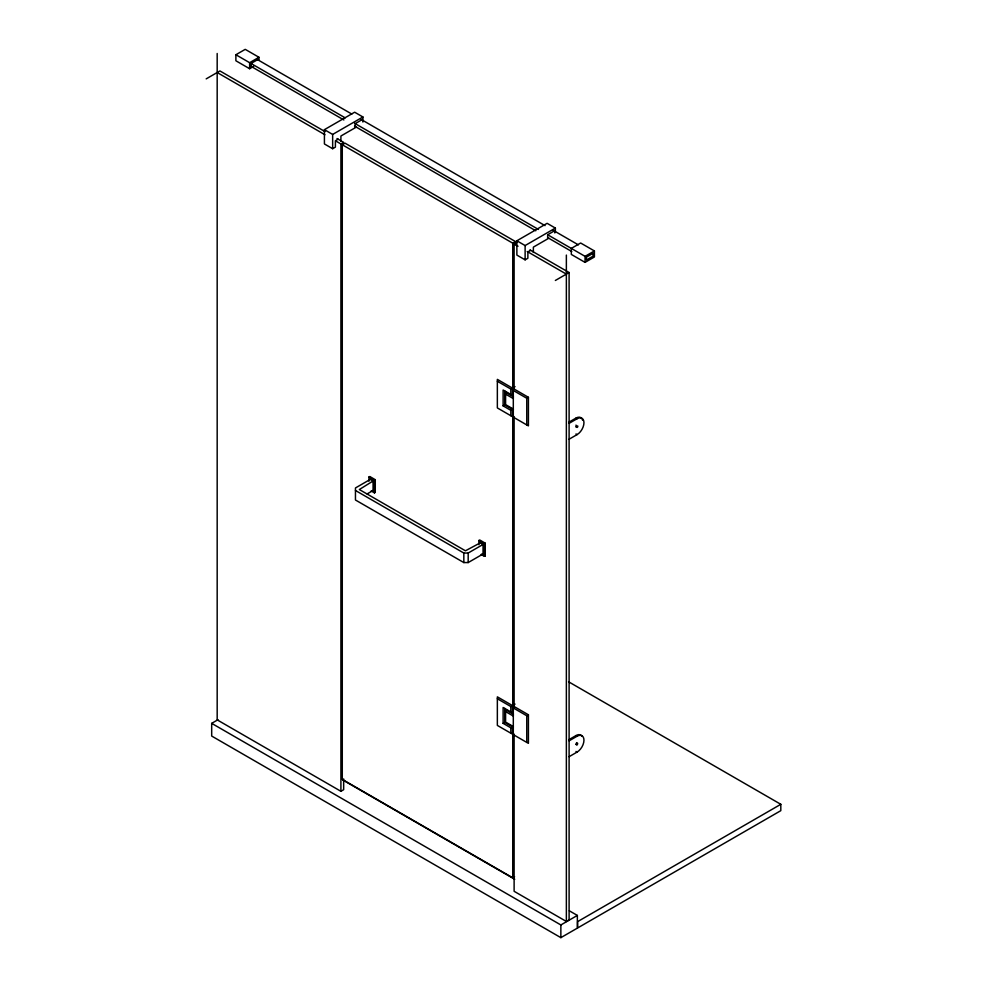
<?xml version="1.0" encoding="UTF-8"?>
<svg xmlns="http://www.w3.org/2000/svg" width="987" height="987" viewBox="0 0 987 987"><rect width="100%" height="100%" fill="white"/><g stroke="black" fill="none" stroke-linecap="round" stroke-linejoin="round"><path stroke-width="1.48" d="M505.591 394.134L513.302 398.575L513.302 395.873M505.591 711.602L513.302 716.056L513.302 713.354M575.989 426.989C579.69 423.226 576.753 431.097 575.989 425.076M575.989 744.469L576.692 742.619M253.634 66.4L249.625 68.72L235.881 60.775L235.881 54.741L245.232 49.35L258.976 57.283L258.976 60.306M206.184 78.874L219.928 70.941L325.031 131.616M235.881 54.741L249.625 62.687L258.976 57.283M257.595 59.664L251.006 63.476L251.006 66.339M338.159 139.192L335.407 140.783L335.407 147.137L332.656 148.716L324.415 143.954L324.415 129.667L354.654 112.21L362.908 116.972L362.908 122.055M324.415 129.667L332.656 134.429L362.908 116.972M362.352 119.513L355.209 123.634L355.209 127.126M356.43 127.052L340.91 136.021L340.91 141.314M335.58 140.882L340.91 143.954L343.661 142.375L336.999 138.525M514.585 876.752L512.746 877.801L342.279 779.385L342.279 144.756L345.031 143.164L515.498 241.581L515.498 244.665M342.279 144.756L512.746 243.172L515.498 241.581M530.611 250.316L527.872 251.895L527.872 258.249L525.121 259.84L516.867 255.078L516.867 240.791L547.119 223.321L555.36 228.083L555.36 231.896M514.116 388.841L514.116 243.962L516.867 242.37M516.867 240.791L525.121 245.553L555.36 228.083M548.895 238.175L533.362 247.132L533.362 252.425M547.785 234.82L585.057 256.349L594.408 250.945L594.408 256.978L585.057 262.369L571.313 254.436L571.313 248.403L580.652 243.012L594.408 250.945M555.36 280.468L569.104 272.535L569.104 919.872L566.365 921.463L514.116 891.298L514.116 734.094M497.349 381.278L510.822 389.051L515.041 386.62M368.953 481.224L368.953 476.992L369.78 476.511L375.27 479.694L375.27 492.39L374.455 492.871L371.149 490.958M371.087 478.929L355.456 487.96L355.456 500.002L463.828 562.565L468.183 562.565L483.877 553.497M368.953 476.992L374.455 480.163L375.27 479.694M503.123 405.879L504.776 404.917L512.475 409.371L512.475 416.674L497.349 407.939L497.349 379.366L512.475 388.101L512.475 395.392L503.123 390.001L503.123 405.879L510.822 410.321L512.475 409.371M513.302 390.482L526.762 398.255L528.415 397.305L528.415 425.878L513.302 417.143L513.302 388.57L528.415 397.305M367.09 493.944L373.9 490.008M569.104 422.066L575.989 418.093A9.722 5.614 -60 0 1 582.626 420.141M569.104 423.337L577.087 418.735A9.722 5.614 -60 0 1 583.959 422.695A9.722 5.614 -60 0 1 577.087 434.601L569.104 439.215M478.929 544.713L478.929 540.481L479.756 540.012L485.246 543.183L485.246 555.878L484.432 556.36L481.125 554.46M481.125 542.394L465.432 550.795L359.342 489.54L373.9 480.484L372.062 479.423M355.456 490.477L463.828 553.041L468.183 553.041L483.877 543.973M478.929 540.481L484.432 543.664L485.246 543.183M569.363 910.816L577.358 915.43L577.358 928.125L560.863 937.65L211.687 736.055L211.687 723.36L218.028 719.696M217.177 53.483L217.177 719.868L340.91 791.29L343.661 789.711L343.661 778.916M497.349 698.747L510.822 706.532L515.041 704.089M503.123 723.36L504.776 722.398L512.475 726.839L512.475 734.143L497.349 725.42L497.349 696.847L512.475 705.569L512.475 712.873L503.123 707.482L503.123 723.36L510.822 727.801L512.475 726.839M513.302 707.963L526.762 715.735L528.415 714.785L528.415 743.359L513.302 734.624L513.302 706.05L528.415 714.785M569.104 739.547L575.989 735.574A9.722 5.614 -60 0 1 581.935 736.105M569.104 740.818L577.087 736.216A9.722 5.614 -60 0 1 583.959 740.176A9.722 5.614 -60 0 1 577.087 752.082L569.104 756.684M211.687 723.36L560.863 924.955L577.358 915.43M780.816 804.306L577.629 921.624L577.629 927.965L780.816 810.66L780.816 804.306L568.586 681.783M257.175 59.43L351.804 114.06M361.131 119.439L545.046 225.628M553.053 230.242L578.37 244.862M250.587 63.23L345.203 117.86M354.53 123.252L538.458 229.44M250.587 66.092L343.871 119.958M354.53 126.114L535.781 230.761M547.785 237.682L571.769 251.525M529.933 249.908L569.104 272.535M217.177 72.52L324.945 134.738M514.116 243.962L518.039 246.219M527.181 251.5L566.365 274.127M575.989 418.093L577.087 418.735M513.289 396.663L505.591 392.221L505.591 404.608L513.302 409.05L513.302 409.839M575.989 433.972L577.087 434.601M370.322 479.374L373.074 480.965L373.074 490.49M480.299 542.862L483.05 544.454L483.05 553.978M481.952 553.978L485.246 555.878M575.989 735.574L577.087 736.216M513.289 714.144L505.591 709.702L505.591 722.089L513.302 726.531L513.302 727.32M575.989 751.452L577.087 752.082M342.797 780.001L514.72 879.257M585.057 256.349L585.057 262.369M566.365 255.078L566.365 921.463M560.863 924.955L560.863 937.65M554.817 232.957L554.817 230.625L547.662 234.758L547.662 238.249M526.762 398.255L526.762 424.916M526.762 715.735L526.762 742.397M525.121 245.553L525.121 259.84M514.116 416.588L514.116 707.889M512.746 243.172L512.746 387.965M512.746 415.687L512.746 705.286M512.746 711.442L512.746 714.526M512.746 733.008L512.746 877.801M510.822 389.051L510.822 394.442M510.822 410.321L510.822 415.712M510.822 706.532L510.822 711.923M510.822 727.801L510.822 733.193M504.776 390.951L504.776 404.917M504.776 708.432L504.776 722.398M484.432 543.664L484.432 556.36M468.183 553.041L468.183 562.565M463.828 553.041L463.828 562.565M374.455 480.163L374.455 492.871M340.91 143.954L340.91 791.29M332.656 134.429L332.656 148.716M249.625 62.687L249.625 68.72M576.371 744.087C576.741 747.591 579.073 740.805 576.371 744.087M593.027 253.326L586.426 257.138L586.426 259.988L593.027 256.188L593.027 253.326"/></g></svg>
